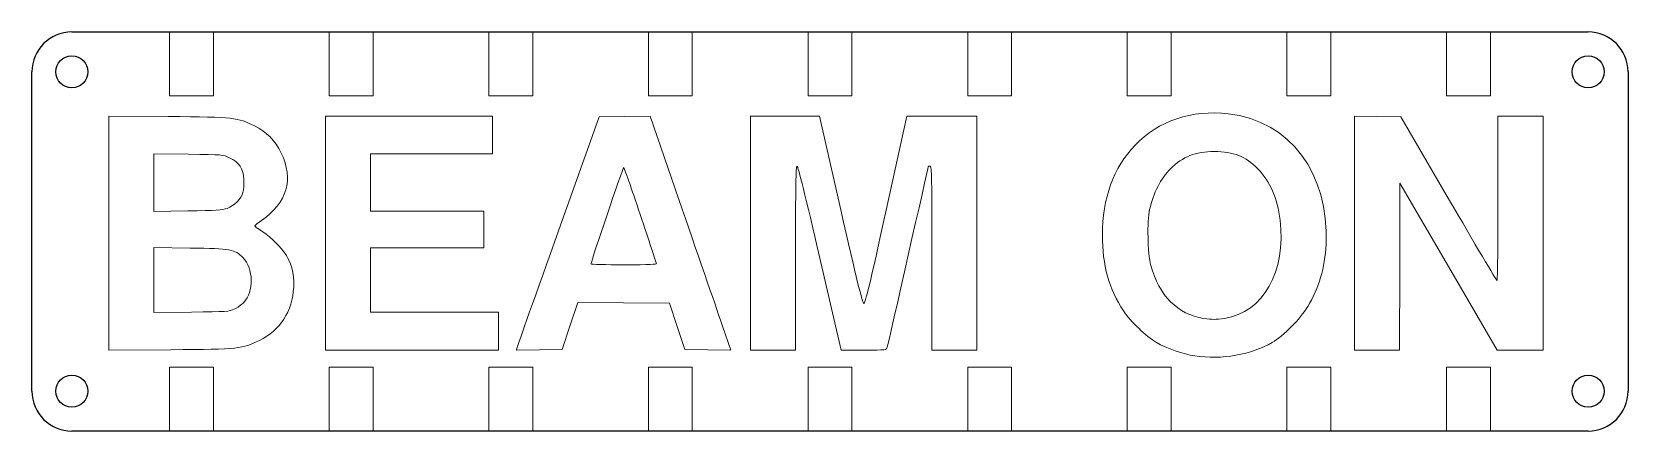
# Model space of a CAD drawing. Header units: millimetres. Extents: x 0 to 200, y 0 to 50.
import ezdxf

# ---------------------------------------------------------------- set-up
doc = ezdxf.new("R2010")
doc.units = ezdxf.units.MM
doc.layers.add('Cut', color=1, linetype='CONTINUOUS')
doc.layers.add('Engrave', color=7, linetype='CONTINUOUS', lineweight=0)
doc.layers.add('LED', color=1, linetype='CONTINUOUS', lineweight=0)

# ---------------------------------------------------------------- blocks, each defined once
blk = doc.blocks.new('LED')
at = {"layer": 'LED'}
for p, q in [((-2.75, 0), (-2.75, -8)), ((2.75, 0), (2.75, -8)), ((-2.75, -8), (2.75, -8))]:
    blk.add_line(p, q, dxfattribs=at)

msp = doc.modelspace()

# ---------------------------------------------------------------- linework, layer by layer
at = {"layer": 'Cut'}
for p, q in [((5, 50), (195, 50)), ((0, 5), (0, 45)), ((200, 45), (200, 5)), ((195, 0), (5, 0))]:
    msp.add_line(p, q, dxfattribs=at)
for centre in [(5, 45), (195, 45), (5, 5), (195, 5)]:
    msp.add_circle(centre, 2, dxfattribs=at)
for centre, start, end in [((5, 45), 90, 180), ((195, 45), 0, 90), ((5, 5), 180, 270), ((195, 5), 270, 0)]:
    msp.add_arc(centre, 5, start, end, dxfattribs=at)
at = {"layer": 'Engrave'}
for points in [[(9.65, 24.8), (9.65, 39.46), (17.08, 39.4)], [(36.8, 24.79), (36.8, 39.44), (47.25, 39.44), (57.7, 39.44), (57.7, 37.07), (57.7, 34.71), (50.07, 34.71), (42.44, 34.71), (42.44, 31.12), (42.44, 27.54), (49.54, 27.54), (56.63, 27.54), (56.63, 25.25), (56.63, 22.96), (49.54, 22.96), (42.44, 22.96), (42.44, 18.92), (42.44, 14.88), (50.45, 14.88), (58.46, 14.88), (58.46, 12.51), (58.46, 10.15), (47.63, 10.15), (36.8, 10.15), (36.8, 24.79), (36.8, 24.79)], [(65.98, 25.1), (71.06, 39.36), (74.25, 39.4), (77.45, 39.44), (81.47, 27.81)], [(90.04, 24.79), (90.04, 39.44), (94.36, 39.44), (98.68, 39.44), (101.34, 27.73)], [(107.05, 27.69), (109.64, 39.44), (114.02, 39.44), (118.41, 39.44), (118.41, 24.79), (118.41, 10.15), (115.59, 10.15), (112.77, 10.15), (112.77, 21.67)], [(165.7, 24.8), (165.7, 39.44), (168.62, 39.4), (171.54, 39.36), (177.5, 29.11)], [(183.7, 29.14), (183.7, 39.44), (186.52, 39.44), (189.34, 39.44), (189.34, 24.79), (189.34, 10.15), (186.46, 10.15), (183.58, 10.15), (177.5, 20.61), (171.42, 31.07), (171.38, 20.61), (171.34, 10.15), (168.52, 10.15), (165.7, 10.15), (165.7, 24.8), (165.7, 24.8)], [(19.6, 34.68), (15.29, 34.73), (15.29, 31.12), (15.29, 27.51), (19.52, 27.58)], [(24.46, 27.9), (24.46, 27.9), (24.46, 27.9)], [(17.39, 10.19), (9.65, 10.13), (9.65, 24.8), (9.65, 24.8)], [(95.68, 21.67), (95.68, 10.15), (92.86, 10.15), (90.04, 10.15), (90.04, 24.79), (90.04, 24.79)], [(19.83, 22.93), (15.29, 22.99), (15.29, 18.92), (15.29, 14.86), (19.98, 14.91)], [(78.25, 21.02), (78.25, 21.02)], [(104.23, 10.15), (101.38, 10.15), (98.72, 21.67)], [(86.53, 13.16), (87.58, 10.14), (84.68, 10.18), (81.79, 10.23), (80.83, 13.12), (79.87, 16.02), (74.14, 16.06), (68.4, 16.1), (67.42, 13.16), (66.44, 10.23), (63.58, 10.18), (60.71, 10.14), (60.81, 10.49), (60.81, 10.49), (60.81, 10.49)], [(25.36, 15.27), (25.36, 15.27)], [(149.45, 14.12), (149.45, 14.12), (149.45, 14.12)], [(145.71, 9.41), (145.71, 9.41)]]:
    msp.add_lwpolyline(points, dxfattribs=at)
for points in [[(138.22, 35.82), (141.09, 38.84), (145.38, 40.28), (149.91, 39.75)], [(17.08, 39.4), (25.44, 39.32), (25.73, 39.29), (27.9, 38.22)], [(27.9, 38.22), (29.41, 37.48), (30.44, 36.42), (31.23, 34.82)], [(149.91, 39.75), (157.66, 38.84), (162.58, 32.27), (162.15, 23.42)], [(24.77, 34.23), (23.91, 34.63), (23.9, 34.63), (19.6, 34.68)], [(26.55, 31.52), (26.47, 32.89), (25.97, 33.67), (24.77, 34.23)], [(31.23, 34.82), (32.84, 31.54), (31.98, 28.59), (28.78, 26.38)], [(134.13, 24.56), (134.13, 29.17), (135.51, 32.97), (138.22, 35.82)], [(148.16, 35.01), (145.79, 35.01), (144.21, 34.39), (142.68, 32.86)], [(153.6, 32.85), (152.08, 34.41), (150.56, 35.01), (148.16, 35.01)], [(74.15, 33.03), (74.05, 33.03), (70.05, 21.22), (70.05, 20.94)], [(76.22, 27.12), (75.14, 30.37), (74.2, 33.03), (74.15, 33.03)], [(95.87, 33.18), (95.72, 33.18), (95.68, 30.82), (95.68, 21.67)], [(98.72, 21.67), (96.93, 29.41), (96, 33.18), (95.87, 33.18)], [(112.31, 33.12), (112.31, 33.06), (107.34, 11.15), (107.17, 10.49)], [(112.54, 33.18), (112.41, 33.18), (112.31, 33.16), (112.31, 33.12)], [(112.77, 21.67), (112.77, 31.8), (112.74, 33.18), (112.54, 33.18)], [(142.68, 32.86), (141.44, 31.63), (140.5, 29.8), (140.05, 27.77)], [(156.4, 26.41), (156.04, 29.24), (155.18, 31.23), (153.6, 32.85)], [(26.44, 29.89), (26.53, 30.23), (26.58, 30.96), (26.55, 31.52)], [(24.46, 27.9), (25.37, 28.24), (26.23, 29.1), (26.44, 29.89)], [(177.5, 29.11), (180.79, 23.47), (183.52, 18.85), (183.58, 18.85)], [(183.58, 18.85), (183.65, 18.85), (183.7, 23.48), (183.7, 29.14)], [(19.52, 27.58), (23.04, 27.63), (23.88, 27.69), (24.46, 27.9)], [(28.78, 26.38), (28.32, 26.07), (27.95, 25.76), (27.95, 25.7)], [(78.25, 21.02), (78.21, 21.12), (77.3, 23.87), (76.22, 27.12)], [(81.47, 27.81), (83.68, 21.41), (85.96, 14.82), (86.53, 13.16)], [(101.34, 27.73), (103.31, 19.09), (104.07, 16.01), (104.23, 15.98)], [(104.23, 15.98), (104.41, 15.95), (104.99, 18.36), (107.05, 27.69)], [(140.05, 27.77), (139.71, 26.26), (139.8, 22.25), (140.2, 20.75)], [(149.45, 14.12), (154.25, 14.81), (157.2, 20.04), (156.4, 26.41)], [(27.95, 25.7), (27.95, 25.63), (28.2, 25.42), (28.51, 25.23)], [(28.51, 25.23), (29.56, 24.59), (30.87, 23.39), (31.55, 22.47)], [(60.81, 10.49), (60.86, 10.68), (63.19, 17.25), (65.98, 25.1)], [(136.78, 15.05), (134.97, 17.77), (134.13, 20.8), (134.13, 24.56)], [(26.44, 21.73), (25.39, 22.78), (24.96, 22.86), (19.83, 22.93)], [(31.55, 22.47), (32.52, 21.15), (32.89, 19.84), (32.8, 18.03)], [(162.15, 23.42), (162, 20.42), (161.27, 17.91), (159.87, 15.62)], [(26.54, 16.11), (27.84, 17.44), (27.79, 20.38), (26.44, 21.73)], [(70.05, 20.94), (70.05, 20.88), (71.91, 20.83), (74.19, 20.83)], [(74.19, 20.83), (77.43, 20.83), (78.31, 20.87), (78.25, 21.02)], [(140.2, 20.75), (141.2, 16.99), (143.6, 14.59), (146.8, 14.12)], [(32.8, 18.03), (32.64, 15), (31.1, 12.6), (28.52, 11.36)], [(25.36, 15.27), (25.73, 15.45), (26.27, 15.82), (26.54, 16.11)], [(19.98, 14.91), (24.37, 14.95), (24.72, 14.97), (25.36, 15.27)], [(140.92, 11.09), (139.58, 11.89), (137.66, 13.72), (136.78, 15.05)], [(146.8, 14.12), (147.97, 13.95), (148.26, 13.95), (149.45, 14.12)], [(159.87, 15.62), (158.88, 14.01), (156.84, 11.94), (155.4, 11.1)], [(28.52, 11.36), (26.26, 10.28), (26.07, 10.26), (17.39, 10.19)], [(107.17, 10.49), (107.09, 10.15), (107.07, 10.15), (104.23, 10.15)], [(145.71, 9.41), (144.3, 9.61), (142.15, 10.37), (140.92, 11.09)], [(155.4, 11.1), (152.78, 9.56), (149.14, 8.92), (145.71, 9.41)]]:
    msp.add_open_spline(points, degree=3, dxfattribs=at)

# ---------------------------------------------------------------- block references
at = {"layer": 'LED'}
for p in [(20, 50), (40, 50), (60, 50), (80, 50), (100, 50), (120, 50), (140, 50), (160, 50), (180, 50)]:
    msp.add_blockref('LED', p, dxfattribs=at)
at = {"layer": 'LED', "yscale": -1}
for p in [(40, 0), (160, 0), (180, 0), (20, 0), (60, 0), (80, 0), (100, 0), (120, 0), (140, 0)]:
    msp.add_blockref('LED', p, dxfattribs=at)

doc.saveas('drawing.dxf')
